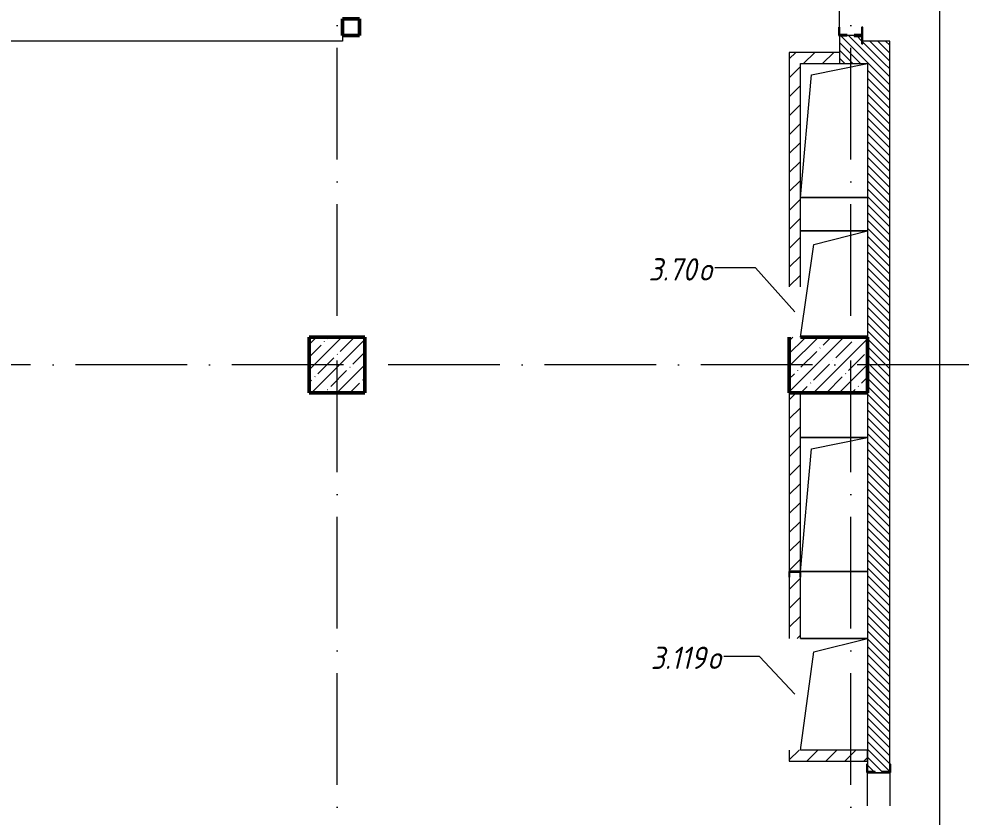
# Model space of a CAD drawing. Header units: millimetres. Extents: x -537608 to 253996, y -217170 to 186033.
# Drawn here: x -171684 to -163237, y 117615 to 124765 of the extents above; entities that cross this region are included whole.
import ezdxf

# ---------------------------------------------------------------- set-up
doc = ezdxf.new("R2010")
doc.units = ezdxf.units.MM
doc.linetypes.add('50_200_ШТРИХ_1Т_ш5_п1_п1_', pattern=[1400, 1000, -200, 0, -200])
for name, color, linetype, lineweight in [('A-FLOR-____-OTLN', 7, 'Continuous', 9), ('A-GENM-____-MCUT', 7, 'Continuous', 25), ('A-GENM-____-OTLN', 7, 'Continuous', 9), ('A-GENM-____-OTLN-1', 7, 'Continuous', 25), ('A-GLAZ-____-IDEN', 7, 'Continuous', 9), ('A-WALL-____-MCUT-3', 7, 'Continuous', 9), ('A-WALL-____-PATT-1', 7, 'Continuous', 9), ('A-WALL-FNSH-MCUT-1', 7, 'Continuous', 9), ('I-WALL-____-OTLN', 7, 'Continuous', 9), ('S-COLS-____-MCUT', 7, 'Continuous', 50), ('S-COLS-____-OTLN', 7, 'Continuous', 9), ('S-GRID-____-OTLN-1', 7, '50_200_ШТРИХ_1Т_ш5_п1_п1_', 9)]:
    doc.layers.add(name, color=color, linetype=linetype, lineweight=lineweight)
doc.layers.add('G-____-____-SYMB-1', color=9, linetype='Continuous', lineweight=9, true_color=0x808080)
doc.styles.add('ISOCPEUR_I_9', font='isocpeui.ttf', dxfattribs={"width": 0.9, "height": 250})
pattern_1 = [(135, (-178684.97, 83184.237), (-35.35534, -35.35534), [])]
pattern_2 = [(45, (-178684.97, 83184.24), (-84.8528, 84.8528), [])]

# ---------------------------------------------------------------- blocks, each defined once
blk = doc.blocks.new('BSC_Колонна _Прямоугольная - 500х500-V79-АР1_План отверстий 3 этажа в осях 1-64_А-ГГ')
at = {"layer": 'S-COLS-____-OTLN'}
h = blk.add_hatch(dxfattribs=at)
h.set_pattern_fill('FP_116', color=256, style=0, pattern_type=2)
h.set_pattern_definition([(45, (-9850, -38481.04), (-114.04925, 114.04925), []), (45, (-9735.95, -38481.04), (-114.04925, 114.04925), [201.613, -40.323, 3.353, -36.97])])
h.paths.add_polyline_path([(-250, -250), (250, -250), (250, 250), (-250, 250)], flags=0)
at = {"layer": 'S-COLS-____-MCUT'}
for p, q in [((250, 250), (-250, 250)), ((-250, 250), (-250, -250)), ((250, -250), (250, 250)), ((-250, -250), (250, -250))]:
    blk.add_line(p, q, dxfattribs=at)
blk = doc.blocks.new('BSC_Колонна _Прямоугольная - 500х700-V128-АР1_План отверстий 3 этажа в осях 1-64_А-ГГ')
at = {"layer": 'S-COLS-____-OTLN'}
h = blk.add_hatch(dxfattribs=at)
h.set_pattern_fill('FP_151', color=256, style=0, pattern_type=2)
h.set_pattern_definition([(315, (-38481.04, 14250), (114.04925, 114.04925), []), (315, (-38481.04, 14135.95), (114.04925, 114.04925), [201.613, -40.323, 3.353, -36.97])])
h.paths.add_polyline_path([(-250, -350), (250, -350), (250, 350), (-250, 350), (-250, 124)], flags=0)
at = {"layer": 'S-COLS-____-MCUT'}
for p, q in [((250, 350), (-250, 350)), ((-250, 350), (-250, -350)), ((250, -350), (250, 250)), ((-250, -350), (250, -350))]:
    blk.add_line(p, q, dxfattribs=at)
blk = doc.blocks.new('154_Стойка_СКБ_Уголок - СМ-2480_200-28447058-АР1_План отверстий 3 этажа в осях 1-64_А-ГГ')
at = {"layer": 'A-GENM-____-MCUT'}
for p, q in [((125, 156), (125, 81)), ((200, 156), (125, 156)), ((131, 81), (131, 150)), ((131, 150), (200, 150)), ((200, 150), (200, 156)), ((125, 81), (131, 81)), ((131, 19), (125, 19)), ((125, 19), (125, -56)), ((131, -50), (131, 19)), ((125, -56), (200, -56)), ((200, -50), (131, -50)), ((200, -56), (200, -50))]:
    blk.add_line(p, q, dxfattribs=at)
blk = doc.blocks.new('Стойка_Влож_Полоса боковая - Полоса-28346330-АР1_План отверстий 3 этажа в осях 1-64_А-ГГ')
at = {"layer": 'A-GENM-____-OTLN'}
for p, q in [((-5, -31), (-5, 31)), ((0, 31), (0, -31))]:
    blk.add_line(p, q, dxfattribs=at)
blk = doc.blocks.new('Стойка_Влож_Уголок - Уголок-28346305-АР1_План отверстий 3 этажа в осях 1-64_А-ГГ')
at = {"layer": 'A-GENM-____-MCUT'}
for p, q in [((75, 75), (0, 75)), ((0, 0), (6, 0)), ((6, 69), (75, 69)), ((6, 0), (6, 69)), ((75, 69), (75, 75))]:
    blk.add_line(p, q, dxfattribs=at)
blk = doc.blocks.new('154_Стойка_СКБ_Уголок - СМ-2480_200-28346303-АР1_План отверстий 3 этажа в осях 1-64_А-ГГ')
at = {"layer": 'A-GENM-____-MCUT'}
for p, q in [((125, 156), (125, 81)), ((200, 156), (125, 156)), ((131, 81), (131, 150)), ((131, 150), (200, 150)), ((200, 150), (200, 156)), ((125, 81), (131, 81)), ((131, 19), (125, 19)), ((125, 19), (125, -56)), ((131, -50), (131, 19)), ((125, -56), (200, -56)), ((200, -50), (131, -50)), ((200, -56), (200, -50))]:
    blk.add_line(p, q, dxfattribs=at)
blk = doc.blocks.new('Стойка_Влож_Полоса боковая - Полоса-28213942-АР1_План отверстий 3 этажа в осях 1-64_А-ГГ')
at = {"layer": 'A-GENM-____-OTLN'}
for p, q in [((-5, 60), (0, 60)), ((-5, -60), (-5, 60)), ((0, 31), (0, -31)), ((0, -60), (-5, -60))]:
    blk.add_line(p, q, dxfattribs=at)
blk = doc.blocks.new('154_Фахверк_СКБ_Швеллер - Тип_100_3960-28318856-АР1_План отверстий 3 этажа в осях 1-64_А-ГГ')
at = {"layer": 'A-GENM-____-MCUT'}
for p, q in [((175, 50), (125, 50)), ((125, 50), (125, -50)), ((128, 47), (175, 47)), ((128, -47), (128, 47)), ((175, 47), (175, 50)), ((125, -50), (175, -50)), ((175, -47), (128, -47)), ((175, -50), (175, -47))]:
    blk.add_line(p, q, dxfattribs=at)
blk = doc.blocks.new('AR_Отверстие прямоугольное _в плите_ - AR_Отверстие прямоугольное _в плите_-30552822-АР1_План отверстий 3 этажа в осях 1-64_А-ГГ')
at = {"layer": 'A-GENM-____-OTLN'}
for p, q in [((300, 475), (-300, 475)), ((-180, 355), (300, 475)), ((-300, -475), (-180, 355))]:
    blk.add_line(p, q, dxfattribs=at)
blk = doc.blocks.new('AR_Отверстие прямоугольное _в плите_ - AR_Отверстие прямоугольное _в плите_-30552702-АР1_План отверстий 3 этажа в осях 1-64_А-ГГ')
at = {"layer": 'A-GENM-____-OTLN'}
for p, q in [((300, 500), (-300, 500)), ((-180, 380), (300, 500)), ((-300, -500), (-180, 380))]:
    blk.add_line(p, q, dxfattribs=at)
blk = doc.blocks.new('AR_Отверстие прямоугольное _в плите_ - AR_Отверстие прямоугольное _в плите_-30552720-АР1_План отверстий 3 этажа в осях 1-64_А-ГГ')
at = {"layer": 'A-GENM-____-OTLN'}
for p, q in [((300, 600), (-300, 600)), ((-200, 500), (300, 600)), ((-300, -600), (-200, 500)), ((-300, -600), (300, -600))]:
    blk.add_line(p, q, dxfattribs=at)
blk = doc.blocks.new('AR_Отверстие прямоугольное _в плите_ - AR_Отверстие прямоугольное _в плите_-V207-АР1_План отверстий 3 этажа в осях 1-64_А-ГГ')
at = {"layer": 'A-GENM-____-OTLN'}
for p, q in [((-200, 500), (300, 600)), ((-300, -600), (-200, 500)), ((-300, -600), (300, -600))]:
    blk.add_line(p, q, dxfattribs=at)
blk = doc.blocks.new('BSC_Колонна _Прямоугольная1 - 150х150 _металл_-35311905-АР1_План отверстий 3 этажа в осях 1-64_А-ГГ')
at = {"layer": 'S-COLS-____-MCUT'}
for p, q in [((75, 75), (-75, 75)), ((-75, 75), (-75, -75)), ((75, -75), (75, 75)), ((-75, -75), (75, -75))]:
    blk.add_line(p, q, dxfattribs=at)

msp = doc.modelspace()

# ---------------------------------------------------------------- hatches: boundary and pattern name
at = {"layer": 'A-WALL-____-PATT-1'}
h = msp.add_hatch(dxfattribs=at)
h.set_pattern_fill('FP_6', color=256, style=0, pattern_type=2)
h.set_pattern_definition(pattern_1)
h.paths.add_polyline_path([(-164294.9702, 124565.2788), (-164134.9702, 124565.2788), (-164134.9702, 124615.2788), (-164334.9702, 124615.2788), (-164334.9702, 124565.2788)], flags=0)
h.paths.add_polyline_path([(-164203.9702, 125515.2788), (-164203.9702, 125521.2788), (-164134.9702, 125521.2788), (-164134.9702, 125659.2788), (-164203.9702, 125659.2788), (-164203.9702, 125665.2788), (-164265.9702, 125665.2788), (-164265.9702, 125659.2788), (-164334.9702, 125659.2788), (-164334.1702, 125521.2788), (-164265.9702, 125521.2788), (-164265.9702, 125515.2788)], flags=0)
h.paths.add_polyline_path([(-164134.9702, 126165.2788), (-164134.9702, 126615.2788), (-164334.9702, 126615.2788), (-164334.9702, 126165.2788), (-164248.3035, 126165.2788)], flags=0)
h = msp.add_hatch(dxfattribs=at)
h.set_pattern_fill('FP_6', color=256, style=0, pattern_type=2)
h.set_pattern_definition(pattern_1)
h.paths.add_polyline_path([(-164084.9702, 124365.2788), (-163884.9702, 124365.2788), (-163884.9702, 124565.2788), (-164334.9702, 124565.2788), (-164334.9702, 124365.2788)], flags=0)
h = msp.add_hatch(dxfattribs=at)
h.set_pattern_fill('FP_4', color=256, style=0, pattern_type=2)
h.set_pattern_definition(pattern_2)
h.paths.add_polyline_path([(-164684.9702, 122365.2788), (-164684.9702, 124465.2788), (-164784.9702, 124465.2788), (-164784.9702, 122365.2788), (-164766.6028, 122365.2788)], flags=0)
h = msp.add_hatch(dxfattribs=at)
h.set_pattern_fill('FP_4', color=256, style=0, pattern_type=2)
h.set_pattern_definition(pattern_2)
h.paths.add_polyline_path([(-164684.9702, 124365.2788), (-164334.9702, 124365.2788), (-164334.9702, 124465.2788), (-164684.9702, 124465.2788)], flags=0)
h = msp.add_hatch(dxfattribs=at)
h.set_pattern_fill('FP_6', color=256, style=0, pattern_type=2)
h.set_pattern_definition(pattern_1)
h.paths.add_polyline_path([(-164084.9702, 115915.2788), (-163884.9702, 115915.2788), (-163884.9702, 116309.2788), (-163953.9702, 116309.2788), (-163953.9702, 116315.2788), (-164015.9702, 116315.2788), (-164015.9702, 116309.2788), (-164084.9702, 116309.2788), (-164084.9702, 116240.2788)], flags=0)
h.paths.add_polyline_path([(-163953.9702, 118015.2788), (-163953.9702, 118021.2788), (-163884.9702, 118021.2788), (-163884.9702, 124365.2788), (-164084.9702, 124365.2788), (-164084.7812, 118021.2788), (-164015.9702, 118021.2788), (-164015.9702, 118015.2788)], flags=0)
h = msp.add_hatch(dxfattribs=at)
h.set_pattern_fill('FP_4', color=256, style=0, pattern_type=2)
h.set_pattern_definition(pattern_2)
h.paths.add_polyline_path([(-164684.9702, 118115.2788), (-164684.9702, 118215.2788), (-164784.9702, 118215.2788), (-164784.9702, 118115.2788)], flags=0)
h.paths.add_polyline_path([(-164687.9702, 119215.2788), (-164684.9702, 119215.2788), (-164684.9702, 119765.2788), (-164687.9702, 119765.2788), (-164687.9702, 119812.2788), (-164781.9702, 119812.2788), (-164781.9702, 119765.2788), (-164784.9702, 119765.2788), (-164784.9702, 119215.2788), (-164716.2202, 119215.2788)], flags=0)
h.paths.add_polyline_path([(-164781.9702, 119815.2788), (-164684.9702, 119815.2788), (-164684.9702, 121415.2788), (-164784.9702, 121415.2788), (-164784.9702, 119815.2788)], flags=0)
h = msp.add_hatch(dxfattribs=at)
h.set_pattern_fill('FP_4', color=256, style=0, pattern_type=2)
h.set_pattern_definition(pattern_2)
h.paths.add_polyline_path([(-164084.9702, 118115.2788), (-164084.9702, 118215.2788), (-164684.9702, 118215.2788), (-164684.9702, 118115.2788), (-164558.9328, 118115.2788)], flags=0)

# ---------------------------------------------------------------- linework, layer by layer
at = {"layer": 'A-FLOR-____-OTLN'}
for p, q in [((-164084.9702, 123165.2788), (-164684.9702, 123165.2788)), ((-164684.9702, 122865.2788), (-164084.9702, 122865.2788)), ((-164684.9702, 121015.2788), (-164084.9702, 121015.2788)), ((-164084.9702, 119815.2788), (-164684.9702, 119815.2788)), ((-164684.9702, 119215.2788), (-164084.9702, 119215.2788))]:
    msp.add_line(p, q, dxfattribs=at)
at = {"layer": 'A-GLAZ-____-IDEN'}
for p, q in [((-165085.9366, 122533.8037), (-165450.8284, 122533.8037)), ((-164734.9702, 122140.2788), (-165085.9366, 122533.8037)), ((-165050.8815, 119054.6836), (-165371.0034, 119054.6836)), ((-164734.9702, 118715.2788), (-165050.8815, 119054.6836))]:
    msp.add_line(p, q, dxfattribs=at)
at = {"layer": 'A-WALL-____-MCUT-3'}
for p, q in [((-164334.9702, 124615.2788), (-164334.9702, 124365.2788)), ((-164134.9702, 124565.2788), (-164134.9702, 124615.2788)), ((-163884.9702, 124565.2788), (-164134.9702, 124565.2788)), ((-163884.9702, 118090.2788), (-163884.9702, 124565.2788)), ((-164334.9702, 124365.2788), (-164084.9702, 124365.2788)), ((-164084.9702, 124365.2788), (-164084.9702, 121915.2788)), ((-164084.9702, 121415.2788), (-164084.9702, 118090.2788))]:
    msp.add_line(p, q, dxfattribs=at)
at = {"layer": 'A-WALL-FNSH-MCUT-1'}
for p, q in [((-164784.9702, 124465.2788), (-164784.9702, 122365.2788)), ((-164334.9702, 124465.2788), (-164784.9702, 124465.2788)), ((-164684.9702, 122365.2788), (-164684.9702, 124365.2788)), ((-164684.9702, 124365.2788), (-164334.9702, 124365.2788)), ((-164784.9702, 121415.2788), (-164784.9702, 119815.2788)), ((-164684.9702, 119815.2788), (-164684.9702, 121415.2788)), ((-164784.9702, 119765.2788), (-164784.9702, 119215.2788)), ((-164684.9702, 119215.2788), (-164684.9702, 119765.2788)), ((-164784.9702, 118215.2788), (-164784.9702, 118115.2788)), ((-164084.9702, 118215.2788), (-164684.9702, 118215.2788)), ((-164084.9702, 118115.2788), (-164084.9702, 118215.2788)), ((-164784.9702, 118115.2788), (-164084.9702, 118115.2788))]:
    msp.add_line(p, q, dxfattribs=at)
at = {"layer": 'G-____-____-SYMB-1'}
msp.add_line((-163438.6992, 133289.9824), (-163438.6992, 78484.0974), dxfattribs=at)
at = {"layer": 'I-WALL-____-OTLN'}
for p, q in [((-164334.9702, 124690.2788), (-164334.9702, 125515.2788)), ((-168784.9702, 124615.2788), (-168784.9702, 124565.2788)), ((-168784.9702, 124565.2788), (-173084.9702, 124565.2788)), ((-164084.9702, 117715.2788), (-164084.9702, 118015.2788)), ((-163884.9702, 118015.2788), (-163884.9702, 117715.2788))]:
    msp.add_line(p, q, dxfattribs=at)
at = {"layer": 'S-GRID-____-OTLN-1'}
for p, q in [((-168834.9702, 78701.6305), (-168834.9702, 133065.1964)), ((-164234.9702, 78701.6305), (-164234.9702, 133065.1964)), ((-151977.231, 121665.2788), (-183353.7404, 121665.2788))]:
    msp.add_line(p, q, dxfattribs=at)

# ---------------------------------------------------------------- block references
at = {"layer": 'A-GENM-____-OTLN'}
for name, p, rotation in [('Стойка_Влож_Полоса боковая - Полоса-28346330-АР1_План отверстий 3 этажа в осях 1-64_А-ГГ', (-164234.9702, 124615.2788), 270.0000000000007), ('Стойка_Влож_Уголок - Уголок-28346305-АР1_План отверстий 3 этажа в осях 1-64_А-ГГ', (-164203.9702, 124615.2788), 270.0000000000007), ('Стойка_Влож_Полоса боковая - Полоса-28213942-АР1_План отверстий 3 этажа в осях 1-64_А-ГГ', (-163984.9702, 118015.2788), 90.00000000000072)]:
    msp.add_blockref(name, p, dxfattribs=dict(at, rotation=rotation))
for name, p in [('AR_Отверстие прямоугольное _в плите_ - AR_Отверстие прямоугольное _в плите_-V207-АР1_План отверстий 3 этажа в осях 1-64_А-ГГ', (-164384.9702, 123765.2788)), ('AR_Отверстие прямоугольное _в плите_ - AR_Отверстие прямоугольное _в плите_-30552822-АР1_План отверстий 3 этажа в осях 1-64_А-ГГ', (-164384.9702, 122390.2788)), ('AR_Отверстие прямоугольное _в плите_ - AR_Отверстие прямоугольное _в плите_-30552720-АР1_План отверстий 3 этажа в осях 1-64_А-ГГ', (-164384.9702, 120415.2788)), ('AR_Отверстие прямоугольное _в плите_ - AR_Отверстие прямоугольное _в плите_-30552702-АР1_План отверстий 3 этажа в осях 1-64_А-ГГ', (-164384.9702, 118715.2788))]:
    msp.add_blockref(name, p, dxfattribs=at)
at = {"layer": 'A-GENM-____-OTLN-1'}
for name, p, rotation in [('154_Стойка_СКБ_Уголок - СМ-2480_200-28447058-АР1_План отверстий 3 этажа в осях 1-64_А-ГГ', (-164184.9702, 124490.2788), 90.00000000000071), ('154_Фахверк_СКБ_Швеллер - Тип_100_3960-28318856-АР1_План отверстий 3 этажа в осях 1-64_А-ГГ', (-164734.9702, 119940.2788), 269.9999999999999), ('154_Стойка_СКБ_Уголок - СМ-2480_200-28346303-АР1_План отверстий 3 этажа в осях 1-64_А-ГГ', (-163934.9702, 117890.2788), 90.00000000000071)]:
    msp.add_blockref(name, p, dxfattribs=dict(at, rotation=rotation))
at = {"layer": 'S-COLS-____-OTLN'}
for name, p, rotation in [('BSC_Колонна _Прямоугольная1 - 150х150 _металл_-35311905-АР1_План отверстий 3 этажа в осях 1-64_А-ГГ', (-168709.9702, 124690.2788), 270.0000000000001), ('BSC_Колонна _Прямоугольная - 500х700-V128-АР1_План отверстий 3 этажа в осях 1-64_А-ГГ', (-164434.9702, 121665.2788), 89.9999999999999)]:
    msp.add_blockref(name, p, dxfattribs=dict(at, rotation=rotation))
msp.add_blockref('BSC_Колонна _Прямоугольная - 500х500-V79-АР1_План отверстий 3 этажа в осях 1-64_А-ГГ', (-168834.9702, 121665.2788), dxfattribs=at)

# ---------------------------------------------------------------- texts
at = {"layer": 'A-GLAZ-____-IDEN', "char_height": 200, "attachment_point": 1, "style": 'ISOCPEUR_I_9'}
for s, insert, width in [('3.70', (-166046.283, 122621.4183), 548.35425), ('\\fISOCPEUR|b0|i1|c204|p34|;\\W.9;о', (-165593.8455, 122621.4183), 158.734125), ('3.119', (-166025.8566, 119142.2982), 620.506125), ('\\fISOCPEUR|b0|i1|c204|p34|;\\W.9;о', (-165513.8879, 119142.2982), 158.734125)]:
    msp.add_mtext(s, dxfattribs=dict(at, insert=insert, width=width))

doc.saveas('drawing.dxf')
